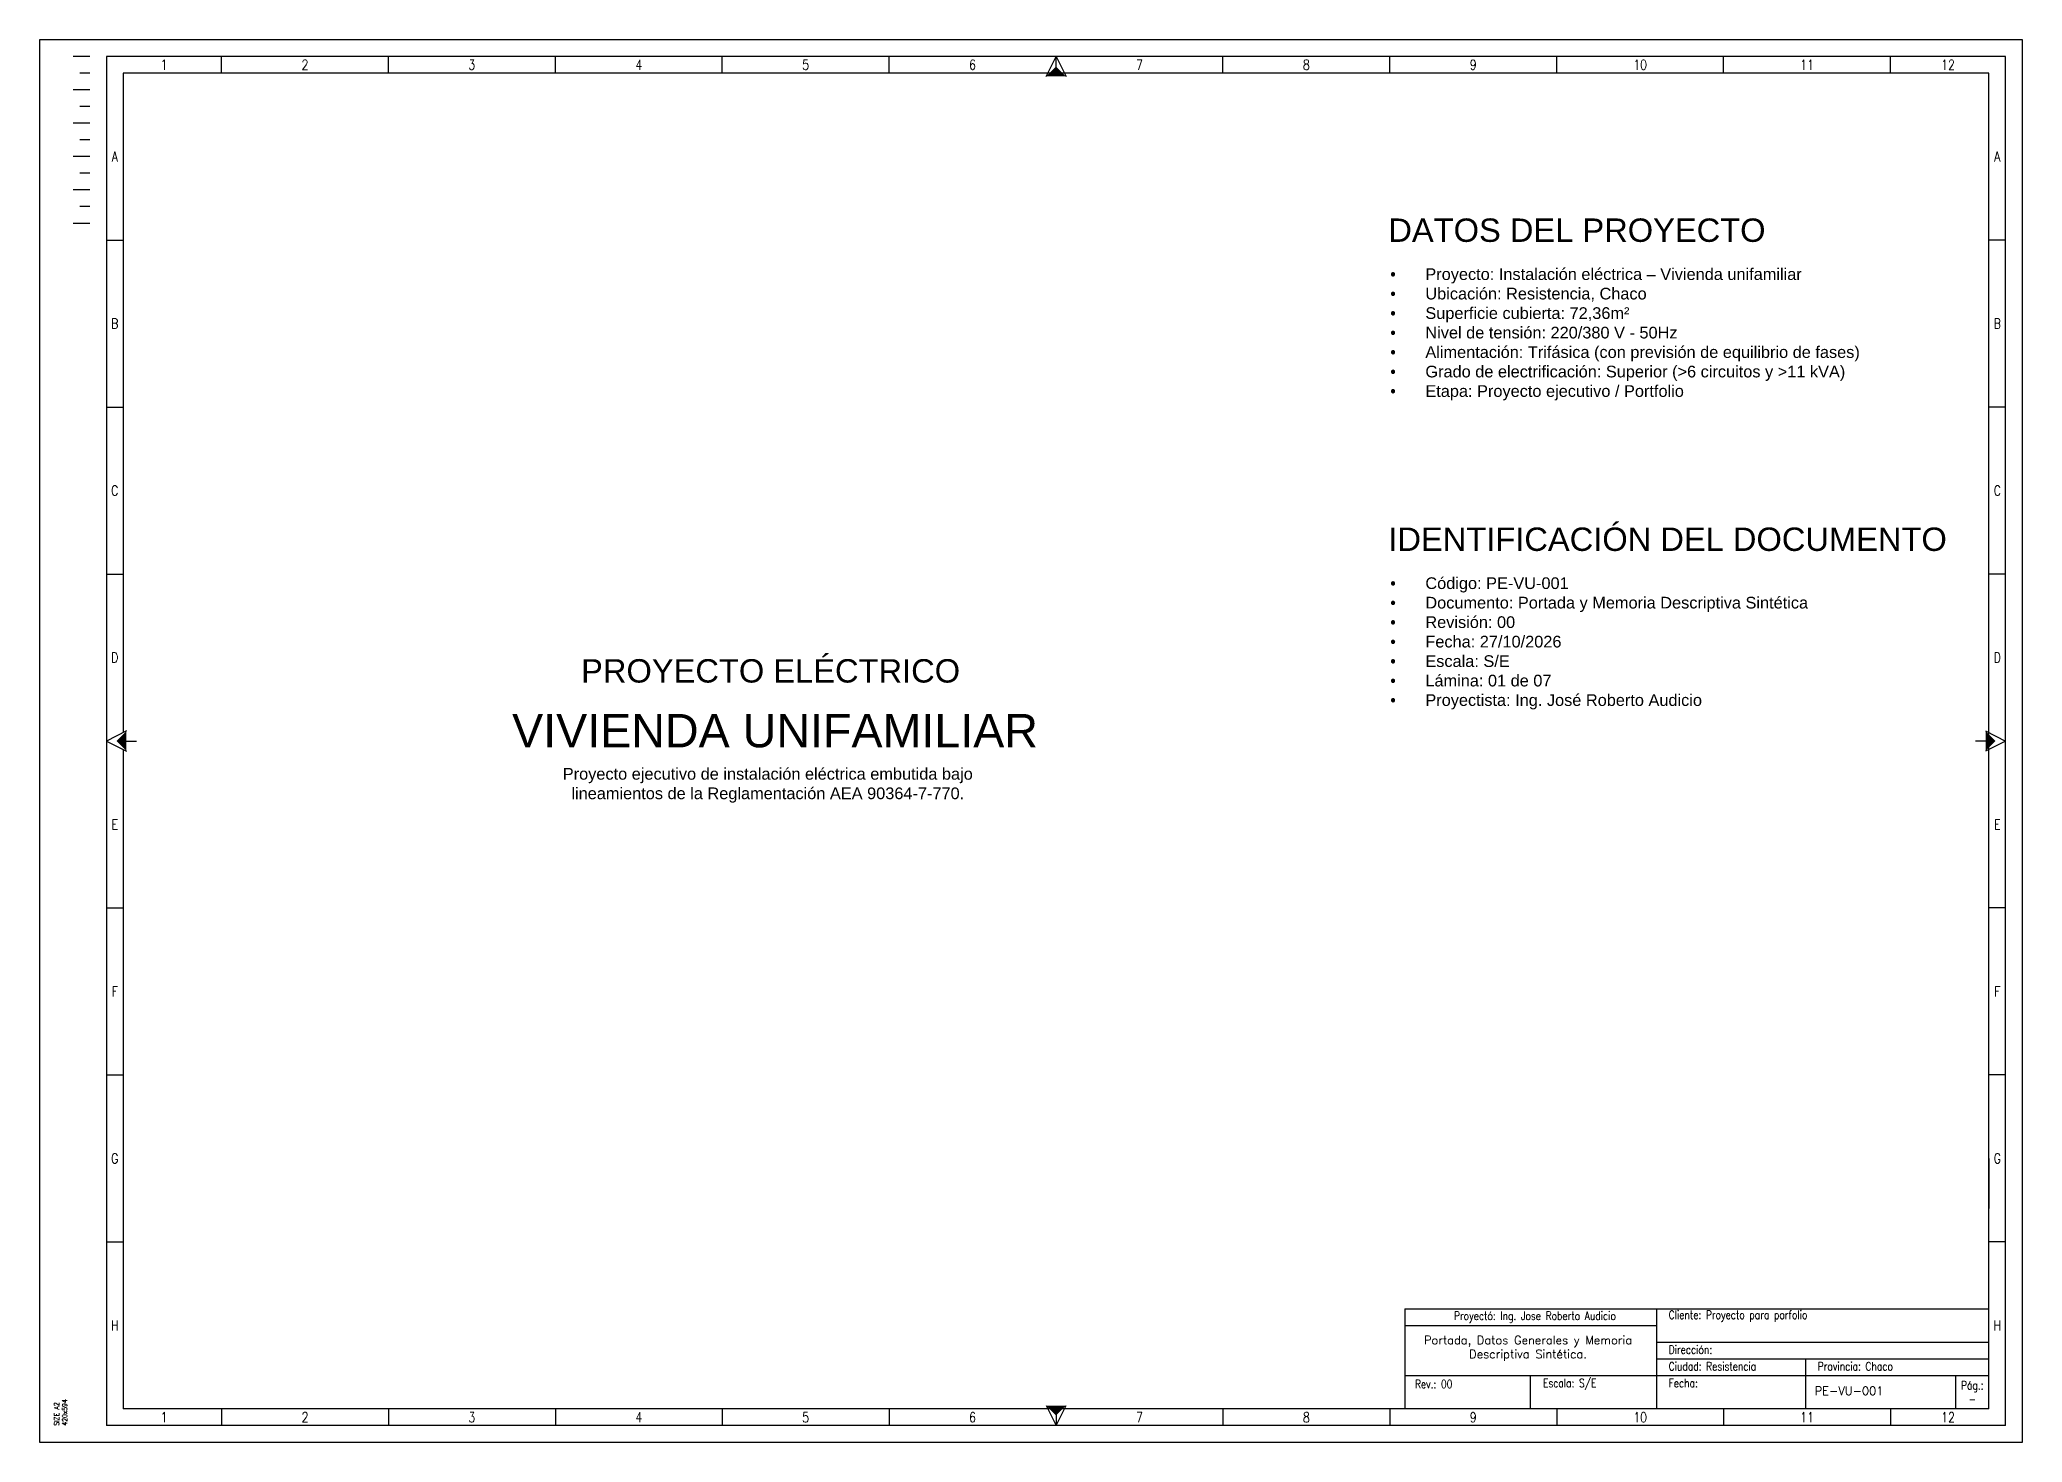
# Paper-space layout 'Portada' of a CAD drawing. Header units: millimetres. Extents: x -1 to 593, y -1 to 419.
import ezdxf
from ezdxf.enums import TextEntityAlignment as Align

# ---------------------------------------------------------------- set-up
doc = ezdxf.new("R2010")
doc.units = ezdxf.units.MM
doc.header["$MEASUREMENT"] = 0
doc.layers.add('FORMATO', color=1, linetype='Continuous')
doc.layers.add('ROTULO', color=1, linetype='Continuous')
doc.styles.add('Annotative', font='arial.ttf')
doc.styles.add('ESTILO 1', font='romans.shx', dxfattribs={"width": 0.8})

# ---------------------------------------------------------------- blocks, each defined once
blk = doc.blocks.new('SIZEA2')
for p, q in [((15, 415), (10, 415)), ((15, 410), (12, 410)), ((589, 415), (20, 415)), ((20, 415), (20, 5)), ((25, 410), (25, 212.5)), ((584, 410), (25, 410)), ((54.5, 410), (54.5, 415)), ((104.5, 410), (104.5, 415)), ((154.5, 410), (154.5, 415)), ((204.5, 410), (204.5, 415)), ((254.5, 410), (254.5, 415)), ((301.5, 409), (304.5, 415)), ((304.5, 410), (304.5, 415)), ((304.5, 415), (307.5, 409)), ((354.5, 410), (354.5, 415)), ((404.5, 410), (404.5, 415)), ((454.5, 410), (454.5, 415)), ((454.5, 410), (454.5, 415)), ((504.5, 410), (504.5, 415)), ((554.5, 410), (554.5, 415)), ((584, 10), (584, 410)), ((589, 5), (589, 415)), ((15, 405), (10, 405)), ((15, 400), (12, 400)), ((15, 395), (10, 395)), ((15, 390), (12, 390)), ((15, 385), (10, 385)), ((15, 375), (10, 375)), ((15, 380), (12, 380)), ((15, 370), (12, 370)), ((15, 365), (10, 365)), ((20, 360), (25, 360)), ((589, 360), (584, 360)), ((20, 310), (25, 310)), ((589, 310), (584, 310)), ((20, 260), (25, 260)), ((589, 260), (584, 260)), ((26, 213), (20, 210)), ((20, 210), (26, 207)), ((24.5, 210), (29, 210)), ((584.5, 210), (580, 210)), ((583, 213), (589, 210)), ((589, 210), (583, 207)), ((25, 207.5), (25, 10)), ((20, 160), (25, 160)), ((589, 160), (584, 160)), ((20, 110), (25, 110)), ((589, 110), (584, 110)), ((20, 60), (25, 60)), ((589, 60), (584, 60)), ((584, 10), (25, 10)), ((54.5, 10), (54.5, 5)), ((104.5, 10), (104.5, 5)), ((154.5, 10), (154.5, 5)), ((204.5, 10), (204.5, 5)), ((254.5, 10), (254.5, 5)), ((301.5, 11), (304.5, 5)), ((304.5, 5), (307.5, 11)), ((304.5, 10), (304.5, 5)), ((354.5, 10), (354.5, 5)), ((404.5, 10), (404.5, 5)), ((454.5, 10), (454.5, 5)), ((454.5, 10), (454.5, 5)), ((504.5, 10), (504.5, 5)), ((554.5, 10), (554.5, 5)), ((589, 5), (20, 5))]:
    blk.add_line(p, q)
blk.add_lwpolyline([(0, 0), (594, 0), (594, 420), (0, 420)], close=True)
for points in [[(304.5, 412, 0, 6, 0), (304.5, 409, 6, 6, 0)], [(23, 210, 0, 6, 0), (26, 210, 6, 6, 0)], [(586, 210, 0, 6, 0), (583, 210, 6, 6, 0)], [(304.5, 8, 0, 6, 0), (304.5, 11, 6, 6, 0)]]:
    blk.add_lwpolyline(points, format="xyseb")
at = {"style": 'ESTILO 1', "width": 0.8}
for s, p in [('1', (37.25, 412.5)), ('2', (79.5, 412.5)), ('3', (129.5, 412.5)), ('4', (179.5, 412.5)), ('5', (229.5, 412.5)), ('6', (279.5, 412.5)), ('7', (329.5, 412.5)), ('8', (379.5, 412.5)), ('9', (429.5, 412.5)), ('10', (479.5, 412.5)), ('11', (529.5, 412.5)), ('12', (571.75, 412.5)), ('A', (22.5, 385)), ('A', (586.5, 385)), ('B', (22.5, 335)), ('B', (586.5, 335)), ('C', (22.5, 285)), ('C', (586.5, 285)), ('D', (22.5, 235)), ('D', (586.5, 235)), ('E', (22.5, 185)), ('E', (586.5, 185)), ('F', (22.5, 135)), ('F', (586.5, 135)), ('G', (22.5, 85)), ('G', (586.5, 85)), ('H', (22.5, 35)), ('H', (586.5, 35)), ('1', (37.25, 7.5)), ('2', (79.5, 7.5)), ('3', (129.5, 7.5)), ('4', (179.5, 7.5)), ('5', (229.5, 7.5)), ('6', (279.5, 7.5)), ('7', (329.5, 7.5)), ('8', (379.5, 7.5)), ('9', (429.5, 7.5)), ('10', (479.5, 7.5)), ('11', (529.5, 7.5)), ('12', (571.75, 7.5))]:
    blk.add_text(s, height=3, dxfattribs=at).set_placement(p, align=Align.MIDDLE_CENTER)
at = {"style": 'ESTILO 1', "width": 0.9}
for s, p in [('420x594', (8.25, 4.98)), ('SIZE A2', (5.82, 4.98))]:
    blk.add_text(s, height=1.5, rotation=90, dxfattribs=at).set_placement(p)

psp = doc.layouts.new('Portada')

# ---------------------------------------------------------------- linework, layer by layer
psp.add_line((407.98, 23.88), (407.98, 23.88))
at = {"layer": 'ROTULO'}
for p, q in [((582.99, 83.88), (582.99, 68.88)), ((407.98, 38.88), (407.98, 8.88)), ((407.98, 38.88), (582.99, 38.88)), ((483.34, 38.88), (483.34, 8.88)), ((407.98, 33.88), (483.34, 33.88)), ((483.34, 28.88), (582.99, 28.88)), ((483.34, 23.88), (582.99, 23.88)), ((483.34, 23.88), (582.99, 23.88)), ((527.98, 23.88), (527.98, 8.88)), ((407.98, 18.88), (483.34, 18.88)), ((445.66, 8.88), (445.66, 18.88)), ((483.34, 18.88), (527.98, 18.88)), ((483.34, 18.88), (582.99, 18.88)), ((572.99, 18.88), (572.99, 8.88))]:
    psp.add_line(p, q, dxfattribs=at)

# ---------------------------------------------------------------- block references
at = {"layer": 'FORMATO', "xscale": 1.000032323445412, "yscale": 1.000032323445412, "zscale": 1.000032323445412}
psp.add_blockref('SIZEA2', (-1.03, -1.12), dxfattribs=at)

# ---------------------------------------------------------------- texts
at = {"style": 'Annotative'}
for s, width, heights, insert, char_height, attachment_point in [('DATOS DEL PROYECTO', 146.4126, [0], (403.04, 365.35), 7, 1), ('\\pi-10.5,l10.5,t10.5;{\\fSymbol|b0|i0|c2|p18;·^I}Proyecto: Instalación eléctrica – Vivienda unifamiliar\\P{\\fSymbol|b0|i0|c2|p18;·^I}Ubicación: Resistencia, Chaco\\P{\\fSymbol|b0|i0|c2|p18;·^I}Superficie cubierta: 72,36m²\\P{\\fSymbol|b0|i0|c2|p18;·^I}Nivel de tensión: 220/380 V - 50Hz\\P{\\fSymbol|b0|i0|c2|p18;·^I}Alimentación: Trifásica (con previsión de equilibrio de fases)\\P{\\fSymbol|b0|i0|c2|p18;·^I}Grado de electrificación: Superior (>6 circuitos y >11 kVA)\\P{\\fSymbol|b0|i0|c2|p18;·^I}Etapa: Proyecto ejecutivo / Portfolio', 139.1569, [50.13], (403.63, 350.44), 3.5, 1), ('IDENTIFICACIÓN DEL DOCUMENTO', 171.3187, [12.38], (403.04, 272.81), 7, 1), ('\\pi-10.5,l10.5,t10.5;{\\fSymbol|b0|i0|c2|p18;·^I}Código: PE-VU-001\\P{\\fSymbol|b0|i0|c2|p18;·^I}Documento: Portada y Memoria Descriptiva Sintética\\P{\\fSymbol|b0|i0|c2|p18;·^I}Revisión: 00\\P{\\fSymbol|b0|i0|c2|p18;·^I}Fecha: 27/10/2026\\P{\\fSymbol|b0|i0|c2|p18;·^I}Escala: S/E\\P{\\fSymbol|b0|i0|c2|p18;·^I}Lámina: 01 de 07 \\P{\\fSymbol|b0|i0|c2|p18;·^I}Proyectista: Ing. José Roberto Audicio', 165.5725, [51.26], (403.63, 257.9), 3.5, 1), ('PROYECTO ELÉCTRICO', 115.8811, [0], (161.19, 233.39), 7, 1), ('VIVIENDA UNIFAMILIAR', 161.6784, [0], (140.51, 216.99), 10, 1), ('Proyecto ejecutivo de instalación eléctrica embutida bajo lineamientos de la Reglamentación AEA 90364-7-770.', 126.5693, [17.75], (217.12, 195.61), 3.5, 5)]:
    psp.add_mtext_dynamic_manual_height_columns(s, width=width, gutter_width=0.02, heights=heights, dxfattribs=dict(at, insert=insert, char_height=char_height, attachment_point=attachment_point))
at = {"layer": 'ROTULO', "style": 'ESTILO 1'}
for s, width, heights, insert, char_height, attachment_point in [('Proyectó: Ing. Jose Roberto Audicio', 71.8376, [1.09], (446.96, 36.36), 2.5001, 5), ('Cliente: Proyecto para porfolio', 95.1196, [13.03], (487.03, 36.64), 2.5001, 4), ('{\\W1;Portada, Datos Generales y Memoria Descriptiva Sintética.}', 75.3037, [15.03], (444.89, 26.99), 2.5001, 5), ('Dirección:', 95.4845, [0], (487.03, 27.89), 2.5, 1), ('Escala: S/E', 32.4756, [7], (449.35, 17.89), 2.5001, 1), ('Ciudad: Resistencia', 39.3347, [0], (487.03, 22.89), 2.5001, 1), ('Fecha:', 39.9329, [7.96], (487.03, 17.89), 2.5, 1), ('Provincia: Chaco', 49.3479, [0.228], (531.67, 21.64), 2.5001, 4), ('Rev.: 00', 33.6178, [8.18], (411, 17.59), 2.5, 1), ('{\\W1;PE-VU-001}', 41.3499, [5.24], (530.78, 15.55), 2.5001, 1), ('Pág.:\\P-', 11.6333, [0], (577.99, 13.88), 2.5, 5)]:
    psp.add_mtext_dynamic_manual_height_columns(s, width=width, gutter_width=37.5, heights=heights, dxfattribs=dict(at, insert=insert, char_height=char_height, attachment_point=attachment_point))

doc.saveas('drawing.dxf')
